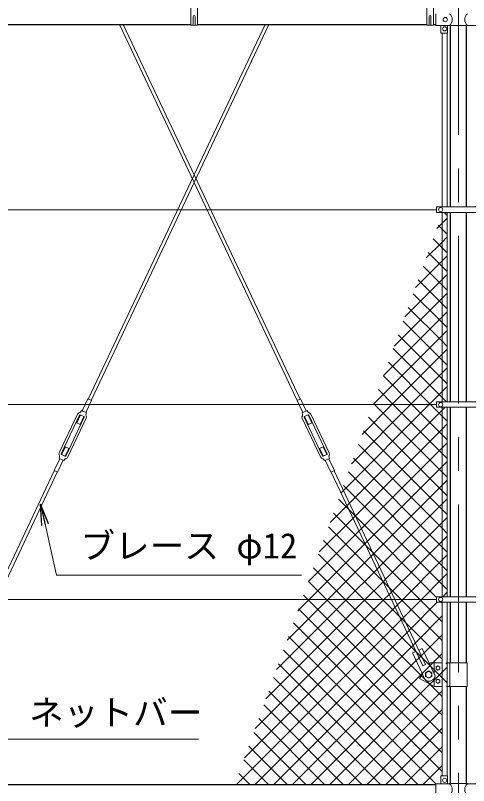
# Model space of a CAD drawing. Units: millimetres, scale not verified. Extents: x -8399 to 8401, y -5940 to 5940.
# Drawn here: x -6070 to -4355, y -1971 to 941 of the extents above; entities that cross this region are included whole.
import ezdxf
from ezdxf.enums import TextEntityAlignment as Align

# ---------------------------------------------------------------- set-up
doc = ezdxf.new("R2010")
doc.units = ezdxf.units.MM
doc.header["$LTSCALE"] = 20
doc.linetypes.add('USER1', pattern=[50.8, 31.75, -6.35, 6.35, -6.35])
for name, color, linetype, lineweight in [('0-1_D-STR1', 1, 'Continuous', 25), ('0-4_D-BMK', 2, 'USER1', 13), ('0-8_D-STR3', 3, 'Continuous', 13), ('0-9_D-STR-TXT', 7, 'Continuous', 13), ('0-D_D-STR2', 7, 'Continuous', 13)]:
    doc.layers.add(name, color=color, linetype=linetype, lineweight=lineweight)
doc.layers.add('0-6_0', color=7, linetype='Continuous')
doc.styles.add('ＭＳ ゴシック', font='')
doc.styles.get('ＭＳ ゴシック').set_extended_font_data('MS Gothic')

# ---------------------------------------------------------------- blocks, each defined once
blk = doc.blocks.new('_Open')
at = {"layer": '0-6_0'}
blk.add_line((-20, 3.333), (0, 0), dxfattribs=at)
blk.add_lwpolyline([(-20, -3.333), (0, 0), (-20, 0)], dxfattribs=at)

msp = doc.modelspace()

# ---------------------------------------------------------------- linework, layer by layer
at = {"layer": '0-1_D-STR1'}
for p, q in [((-6273.42, 906.36), (-5405.92, 906.36)), ((-5380.92, 906.36), (-4513.42, 906.36)), ((-4488.42, 906.36), (-4478.42, 906.36)), ((-4423.67, 216.76), (-4423.67, 902.86)), ((-4363.17, 216.76), (-4363.17, 902.86)), ((-4423.67, -520.24), (-4423.67, 196.16)), ((-4363.17, -520.24), (-4363.17, 196.16)), ((-4423.67, -1257.24), (-4423.67, -540.84)), ((-4363.17, -1257.24), (-4363.17, -540.84)), ((-4423.67, -1506.84), (-4423.67, -1277.84)), ((-4363.17, -1506.84), (-4363.17, -1277.84)), ((-4423.67, -1963.94), (-4423.67, -1596.84)), ((-4363.17, -1963.94), (-4363.17, -1596.84)), ((-6308.42, -1967.44), (-4478.42, -1967.44))]:
    msp.add_line(p, q, dxfattribs=at)
at = {"layer": '0-4_D-BMK'}
msp.add_line((-4393.42, 3156.16), (-4393.42, -2805.54), dxfattribs=at)
at = {"layer": '0-8_D-STR3'}
for p, q in [((-5396.92, 904.57), (-5396.92, 937.46)), ((-5389.92, 904.57), (-5389.92, 937.46)), ((-4504.42, 904.57), (-4504.42, 937.46)), ((-4497.42, 904.57), (-4497.42, 937.46)), ((-4478.42, 947.36), (-4478.42, 903.36)), ((-5124.43, 906.36), (-5794.46, -509.76)), ((-5111.16, 906.36), (-5783.61, -514.89)), ((-5675.69, 906.36), (-5003.24, -514.89)), ((-5662.41, 906.36), (-4992.39, -509.76)), ((-4478.42, 903.36), (-4427.22, 903.36)), ((-4460.42, 903.36), (-4460.42, 875.36)), ((-4435.42, 903.36), (-4435.42, 875.36)), ((-4427.22, 902.86), (-4428.22, 903.36)), ((-4359.62, 902.86), (-4358.62, 903.36)), ((-4359.62, 903.36), (-4308.42, 903.36)), ((-4435.92, 216.76), (-4435.92, 874.03)), ((-4427.22, 902.86), (-4359.62, 902.86)), ((-4437.42, 873.36), (-4458.42, 873.36)), ((-4454.92, 216.76), (-4454.92, 873.36)), ((-4475.92, 206.46), (-6311.42, 206.46)), ((-4475.92, 216.76), (-4310.92, 216.76)), ((-4475.92, 216.76), (-4475.92, 196.16)), ((-4475.92, 196.16), (-4310.92, 196.16)), ((-4454.92, -520.24), (-4454.92, 196.16)), ((-4435.92, -520.24), (-4435.92, 196.16)), ((-5795.45, -509.29), (-5816.84, -554.48)), ((-5782.62, -515.36), (-5804, -560.56)), ((-5782.62, -515.36), (-5795.45, -509.29)), ((-5004.23, -515.36), (-4991.39, -509.29)), ((-5004.23, -515.36), (-4982.85, -560.56)), ((-4991.39, -509.29), (-4970.01, -554.48)), ((-4475.92, -520.24), (-4310.92, -520.24)), ((-4475.92, -520.24), (-4475.92, -540.84)), ((-4475.92, -530.54), (-6311.42, -530.54)), ((-5819.46, -553.24), (-5824.3, -559.58)), ((-5801.38, -561.8), (-5819.46, -553.24)), ((-4985.47, -561.8), (-4967.39, -553.24)), ((-4967.39, -553.24), (-4962.54, -559.58)), ((-4475.92, -540.84), (-4310.92, -540.84)), ((-4454.92, -1257.24), (-4454.92, -540.84)), ((-4435.92, -1257.24), (-4435.92, -540.84)), ((-5834.81, -567), (-5904.1, -713.43)), ((-5827.13, -570.63), (-5896.42, -717.07)), ((-5809.96, -578.76), (-5879.24, -725.19)), ((-5802.27, -582.39), (-5871.56, -728.83)), ((-5824.11, -569.85), (-5838.22, -599.68)), ((-5811.27, -575.92), (-5825.38, -605.75)), ((-5810.91, -576.1), (-5824.47, -569.68)), ((-5801.38, -561.8), (-5803.2, -569.56)), ((-4985.47, -561.8), (-4983.64, -569.56)), ((-4984.57, -582.39), (-4915.29, -728.83)), ((-4976.89, -578.76), (-4907.6, -725.19)), ((-4975.94, -576.1), (-4962.38, -569.68)), ((-4975.58, -575.92), (-4961.46, -605.75)), ((-4962.74, -569.85), (-4948.63, -599.68)), ((-4959.71, -570.63), (-4890.43, -717.07)), ((-4952.03, -567), (-4882.75, -713.43)), ((-5825.38, -605.75), (-5838.22, -599.68)), ((-4961.46, -605.75), (-4948.63, -599.68)), ((-5895.1, -719.9), (-5880.99, -690.07)), ((-5882.27, -725.98), (-5868.15, -696.15)), ((-5868.15, -696.15), (-5880.99, -690.07)), ((-4918.69, -696.15), (-4905.86, -690.07)), ((-4904.58, -725.98), (-4918.69, -696.15)), ((-4891.74, -719.9), (-4905.86, -690.07)), ((-5881.9, -726.15), (-5895.46, -719.73)), ((-4904.94, -726.15), (-4891.38, -719.73)), ((-5923.76, -780.47), (-5902.37, -735.27)), ((-5910.92, -786.54), (-5889.54, -741.34)), ((-5886.92, -742.58), (-5882.07, -736.25)), ((-4899.93, -742.58), (-4904.78, -736.25)), ((-4875.92, -786.54), (-4897.31, -741.34)), ((-4863.09, -780.47), (-4884.47, -735.27)), ((-5922.76, -780.94), (-6269.19, -1513.12)), ((-5911.92, -786.07), (-6258.34, -1518.25)), ((-5910.92, -786.54), (-5923.76, -780.47)), ((-4875.92, -786.54), (-4863.09, -780.47)), ((-4874.93, -786.07), (-4528.5, -1518.25)), ((-4864.08, -780.94), (-4517.66, -1513.12)), ((-4475.92, -1267.54), (-6311.42, -1267.54)), ((-4475.92, -1257.24), (-4310.92, -1257.24)), ((-4475.92, -1257.24), (-4475.92, -1277.84)), ((-4475.92, -1277.84), (-4310.92, -1277.84)), ((-4454.92, -1934.44), (-4454.92, -1277.84)), ((-4435.92, -1935.12), (-4435.92, -1277.84)), ((-4543.32, -1458.88), (-4530.66, -1452.89)), ((-4481.48, -1556.85), (-4530.66, -1452.89)), ((-4566.82, -1470), (-4554.17, -1464.01)), ((-4517.64, -1573.95), (-4566.82, -1470)), ((-4528.5, -1518.25), (-4517.66, -1513.12)), ((-4500.97, -1506.84), (-4503.41, -1510.5)), ((-4454.92, -1506.84), (-4500.97, -1506.84)), ((-4485.97, -1506.84), (-4485.97, -1547.35)), ((-4360.87, -1506.84), (-4435.92, -1506.84)), ((-4425.97, -1506.84), (-4425.97, -1596.84)), ((-4360.87, -1506.84), (-4360.87, -1596.84)), ((-4485.97, -1566.84), (-4485.97, -1596.84)), ((-4485.97, -1596.84), (-4454.92, -1596.84)), ((-4435.92, -1596.84), (-4360.87, -1596.84)), ((-4460.42, -1964.44), (-4460.42, -1936.44)), ((-4437.42, -1934.44), (-4458.42, -1934.44)), ((-4435.42, -1964.44), (-4435.42, -1936.44)), ((-4478.42, -1964.44), (-4427.22, -1964.44)), ((-4478.42, -2008.44), (-4478.42, -1964.44)), ((-4427.22, -1963.94), (-4428.22, -1964.44)), ((-4427.22, -1963.94), (-4359.62, -1963.94)), ((-4359.62, -1963.94), (-4358.62, -1964.44)), ((-4359.62, -1964.44), (-4308.42, -1964.44))]:
    msp.add_line(p, q, dxfattribs=at)
for points in [[(-5396.92, 993.83), (-5405.92, 993.83), (-5405.92, 904.57), (-5396.92, 904.57)], [(-5389.92, 904.57), (-5380.92, 904.57), (-5380.92, 993.83)], [(-4504.42, 993.83), (-4513.42, 993.83), (-4513.42, 904.57), (-4504.42, 904.57)], [(-4497.42, 904.57), (-4488.42, 904.57), (-4488.42, 993.83)], [(-5886.92, -742.58), (-5904.99, -734.03), (-5903.17, -726.26)], [(-4899.93, -742.58), (-4881.85, -734.03), (-4883.68, -726.26)], [(-4529.29, -1549.32), (-4540.97, -1566.84), (-4485.97, -1596.84)]]:
    msp.add_lwpolyline(points, dxfattribs=at)
for points in [[(-4505.97, -1537.98), (-4493.97, -1544.91), (-4493.97, -1558.77), (-4505.97, -1565.7), (-4517.97, -1558.77), (-4517.97, -1544.91)], [(-4470.97, -1518.74), (-4463.96, -1522.79), (-4463.96, -1530.89), (-4470.97, -1534.94), (-4477.99, -1530.89), (-4477.99, -1522.79)], [(-4470.97, -1584.94), (-4463.96, -1580.89), (-4463.96, -1572.79), (-4470.97, -1568.74), (-4477.99, -1572.79), (-4477.99, -1580.89)]]:
    msp.add_lwpolyline(points, close=True, dxfattribs=at)
for centre, radius in [((-4443.42, 925.36), 8), ((-4445.42, 890.36), 8), ((-4460.92, 206.46), 8), ((-4460.92, -530.54), 8), ((-4460.92, -1267.54), 8), ((-4505.97, -1551.84), 11.5), ((-4470.97, -1526.84), 7.03), ((-4470.97, -1576.84), 7.03), ((-4445.42, -1951.44), 8)]:
    msp.add_circle(centre, radius, dxfattribs=at)
for centre, radius, start, end in [((-5393.42, 937.46), 3.5, 0, 180), ((-4500.92, 937.46), 3.5, 0, 180), ((-4445.81, 925.36), 28.8, 310.19176, 49.80824), ((-4341.04, 925.36), 28.8, 130.19176, 229.80824), ((-5393.42, 910.19), 6.62, 238.10921, 301.89079), ((-4500.92, 910.19), 6.62, 238.10921, 301.89079), ((-4458.42, 875.36), 2, 180, 270), ((-4437.42, 875.36), 2, 270, 0), ((-5825.32, -571.49), 10.5, 98.56027, 154.67916), ((-5825.32, -571.49), 2, 64.67916, 154.67916), ((-5827.48, -557.15), 4, 278.56027, 322.5799), ((-5811.76, -577.9), 2, 334.67916, 64.67916), ((-5799.31, -570.48), 4, 166.77841, 210.79804), ((-5811.76, -577.9), 10.5, 334.67916, 30.79804), ((-4975.08, -577.9), 10.5, 149.20196, 205.32084), ((-4987.54, -570.48), 4, 329.20196, 13.22159), ((-4975.08, -577.9), 2, 115.32084, 205.32084), ((-4959.36, -557.15), 4, 217.4201, 261.43973), ((-4961.52, -571.49), 2, 25.32084, 115.32084), ((-4961.52, -571.49), 10.5, 25.32084, 81.43973), ((-5894.61, -717.92), 10.5, 154.67916, 210.79804), ((-5907.06, -725.35), 4, 346.77841, 30.79804), ((-5894.61, -717.92), 2, 154.67916, 244.67916), ((-5881.05, -724.34), 2, 244.67916, 334.67916), ((-4905.8, -724.34), 2, 205.32084, 295.32084), ((-4892.24, -717.92), 2, 295.32084, 25.32084), ((-4879.78, -725.35), 4, 149.20196, 193.22159), ((-4892.24, -717.92), 10.5, 329.20196, 25.32084), ((-5878.89, -738.68), 4, 98.56027, 142.5799), ((-5881.05, -724.34), 10.5, 278.56027, 334.67916), ((-4905.8, -724.34), 10.5, 205.32084, 261.43973), ((-4907.95, -738.68), 4, 37.4201, 81.43973), ((-4505.97, -1551.84), 25, 242.19074, 348.45095), ((-4458.42, -1936.44), 2, 90, 180), ((-4437.42, -1936.44), 2, 0, 90), ((-4445.81, -1986.44), 28.8, 310.19176, 49.80824), ((-4341.04, -1986.44), 28.8, 130.19176, 229.80824)]:
    msp.add_arc(centre, radius, start, end, dxfattribs=at)
at = {"layer": '0-9_D-STR-TXT'}
msp.add_line((-5377.23, -1796.32), (-6338.67, -1796.32), dxfattribs=at)
msp.add_lwpolyline([(-4987.25, -1176.32), (-5914.48, -1176.32), (-5974.36, -908.72)], dxfattribs=at)
at = {"layer": '0-D_D-STR2'}
for p, q in [((-4435.92, 184.57), (-4447.51, 196.16)), ((-4474.84, 134.94), (-4454.92, 154.86)), ((-4454.92, 132.86), (-4470.08, 148.02)), ((-4454.92, 154.86), (-4435.92, 173.86)), ((-4435.92, 113.86), (-4454.92, 132.86)), ((-4454.92, 62.15), (-4488.95, 96.18)), ((-4454.92, 84.15), (-4435.92, 103.15)), ((-4515.31, 23.76), (-4454.92, 84.15)), ((-4435.92, 43.15), (-4454.92, 62.15)), ((-4454.92, -8.56), (-4507.82, 44.34)), ((-4454.92, 13.44), (-4435.92, 32.44)), ((-4555.77, -87.41), (-4454.92, 13.44)), ((-4454.92, -79.27), (-4526.69, -7.51)), ((-4435.92, -27.56), (-4454.92, -8.56)), ((-4596.24, -198.59), (-4454.92, -57.27)), ((-4454.92, -57.27), (-4435.92, -38.27)), ((-4454.92, -149.99), (-4545.56, -59.35)), ((-4435.92, -98.27), (-4454.92, -79.27)), ((-4454.92, -220.7), (-4564.43, -111.19)), ((-4454.92, -127.98), (-4435.92, -108.98)), ((-4636.7, -309.76), (-4454.92, -127.98)), ((-4454.92, -291.41), (-4583.3, -163.03)), ((-4435.92, -168.99), (-4454.92, -149.99)), ((-4677.17, -420.94), (-4454.92, -198.69)), ((-4454.92, -198.69), (-4435.92, -179.69)), ((-4454.92, -362.12), (-4602.17, -214.87)), ((-4435.92, -239.7), (-4454.92, -220.7)), ((-4454.92, -269.4), (-4435.92, -250.4)), ((-4716.06, -530.54), (-4454.92, -269.4)), ((-4454.92, -432.83), (-4621.03, -266.72)), ((-4435.92, -310.41), (-4454.92, -291.41)), ((-4645.35, -530.54), (-4454.92, -340.11)), ((-4454.92, -340.11), (-4435.92, -321.11)), ((-4498.63, -530.54), (-4658.77, -370.4)), ((-4435.92, -381.12), (-4454.92, -362.12)), ((-4454.92, -410.82), (-4435.92, -391.82)), ((-4569.34, -530.54), (-4677.64, -422.24)), ((-4574.64, -530.54), (-4454.92, -410.82)), ((-4435.92, -451.83), (-4454.92, -432.83)), ((-4640.05, -530.54), (-4696.51, -474.08)), ((-4798.56, -754.46), (-4574.64, -530.54)), ((-4758.1, -643.29), (-4645.35, -530.54)), ((-4717.63, -532.11), (-4716.06, -530.54)), ((-4710.76, -530.54), (-4715.38, -525.92)), ((-4454.92, -786.38), (-4710.76, -530.54)), ((-4454.92, -715.67), (-4640.05, -530.54)), ((-4454.92, -644.96), (-4569.34, -530.54)), ((-4454.92, -574.25), (-4498.63, -530.54)), ((-4454.92, -857.09), (-4734.25, -577.77)), ((-4435.92, -593.25), (-4454.92, -574.25)), ((-4454.92, -622.96), (-4435.92, -603.96)), ((-4783.41, -951.44), (-4454.92, -622.96)), ((-4454.92, -927.8), (-4753.12, -629.61)), ((-4435.92, -663.96), (-4454.92, -644.96)), ((-4454.92, -998.51), (-4771.99, -681.45)), ((-4760.7, -999.44), (-4454.92, -693.67)), ((-4454.92, -693.67), (-4435.92, -674.67)), ((-4435.92, -734.67), (-4454.92, -715.67)), ((-4454.92, -1069.22), (-4790.85, -733.29)), ((-4454.92, -764.38), (-4435.92, -745.38)), ((-4454.92, -1139.93), (-4809.72, -785.13)), ((-4737.99, -1047.44), (-4454.92, -764.38)), ((-4435.92, -805.38), (-4454.92, -786.38)), ((-4454.92, -1210.65), (-4828.59, -836.98)), ((-4715.28, -1095.44), (-4454.92, -835.09)), ((-4454.92, -835.09), (-4435.92, -816.09)), ((-4435.92, -876.09), (-4454.92, -857.09)), ((-4454.92, -905.8), (-4435.92, -886.8)), ((-4692.57, -1143.44), (-4454.92, -905.8)), ((-4435.92, -946.8), (-4454.92, -927.8)), ((-4919.95, -1087.99), (-4792.42, -960.45)), ((-4743.82, -1063.17), (-4866.33, -940.66)), ((-4792.42, -960.45), (-4783.41, -951.44)), ((-4454.92, -976.51), (-4435.92, -957.51)), ((-4669.86, -1191.44), (-4454.92, -976.51)), ((-4960.42, -1199.16), (-4769.71, -1008.45)), ((-4680.32, -1197.38), (-4885.2, -992.5)), ((-4769.71, -1008.45), (-4760.7, -999.44)), ((-4435.92, -1017.51), (-4454.92, -998.51)), ((-4747, -1056.45), (-4737.99, -1047.44)), ((-4647.14, -1239.44), (-4454.92, -1047.22)), ((-4454.92, -1047.22), (-4435.92, -1028.22)), ((-4958.09, -1267.54), (-4747, -1056.45)), ((-4718.63, -1088.36), (-4743.82, -1063.17)), ((-4435.92, -1088.22), (-4454.92, -1069.22)), ((-4887.38, -1267.54), (-4724.29, -1104.45)), ((-4724.29, -1104.45), (-4715.28, -1095.44)), ((-4539.45, -1267.54), (-4718.63, -1088.36)), ((-4816.67, -1267.54), (-4701.58, -1152.45)), ((-4701.58, -1152.45), (-4692.57, -1143.44)), ((-4435.92, -1158.93), (-4454.92, -1139.93)), ((-4678.87, -1200.45), (-4669.86, -1191.44)), ((-4893, -1267.54), (-4960.67, -1199.87)), ((-4745.96, -1267.54), (-4678.87, -1200.45)), ((-4655.12, -1222.58), (-4680.32, -1197.38)), ((-4610.16, -1267.54), (-4655.12, -1222.58)), ((-4435.92, -1229.65), (-4454.92, -1210.65)), ((-4963.71, -1267.54), (-4979.54, -1251.71)), ((-4675.25, -1267.54), (-4656.16, -1248.45)), ((-4656.16, -1248.45), (-4647.14, -1239.44)), ((-4452.81, -1257.24), (-4435.92, -1240.35)), ((-5162.74, -1755.04), (-4675.25, -1267.54)), ((-5122.28, -1643.86), (-4745.96, -1267.54)), ((-5081.81, -1532.69), (-4816.67, -1267.54)), ((-5041.35, -1421.51), (-4887.38, -1267.54)), ((-5000.88, -1310.34), (-4958.09, -1267.54)), ((-4454.92, -1776.33), (-4963.71, -1267.54)), ((-4454.92, -1705.62), (-4893, -1267.54)), ((-4454.92, -1422.78), (-4610.16, -1267.54)), ((-4454.92, -1352.07), (-4539.45, -1267.54)), ((-4454.92, -1281.36), (-4458.44, -1277.84)), ((-4454.92, -1847.04), (-4998.41, -1303.55)), ((-4454.92, -1917.75), (-5017.28, -1355.39)), ((-4478.42, -1964.96), (-5036.15, -1407.24)), ((-4546.65, -1967.44), (-5055.02, -1459.08)), ((-4617.36, -1967.44), (-5073.89, -1510.92)), ((-4435.92, -1512.49), (-4441.57, -1506.84)), ((-4688.07, -1967.44), (-5092.76, -1562.76)), ((-4438.86, -1596.84), (-4435.92, -1593.91)), ((-4758.78, -1967.44), (-5111.63, -1614.6)), ((-4809.46, -1967.44), (-4454.92, -1612.91)), ((-4829.5, -1967.44), (-5130.49, -1666.44)), ((-4738.75, -1967.44), (-4454.92, -1683.62)), ((-4900.21, -1967.44), (-5149.36, -1718.29)), ((-4970.92, -1967.44), (-5168.23, -1770.13)), ((-4668.04, -1967.44), (-4454.92, -1754.33)), ((-5041.63, -1967.44), (-5187.1, -1821.97)), ((-4597.33, -1967.44), (-4454.92, -1825.04)), ((-5112.34, -1967.44), (-5205.97, -1873.81)), ((-4526.62, -1967.44), (-4454.92, -1895.75)), ((-5183.05, -1967.44), (-5224.84, -1925.65))]:
    msp.add_line(p, q, dxfattribs=at)
for points in [[(-4438.22, -520.24), (-4454.92, -503.54), (-4639.9, -318.56)], [(-4839.02, -865.64), (-4837.84, -864.45), (-4828.83, -855.44), (-4503.93, -530.54), (-4454.92, -481.54), (-4435.92, -462.54)], [(-4879.49, -976.81), (-4815.13, -912.45), (-4806.12, -903.44), (-4454.92, -552.25), (-4443.52, -540.84)], [(-4475.92, -1260.36), (-4782.13, -954.15), (-4807.33, -928.95), (-4847.46, -888.82)], [(-4454.92, -1493.49), (-4591.62, -1356.79), (-4616.82, -1331.59), (-4680.87, -1267.54), (-4904.07, -1044.34)], [(-5203.2, -1866.21), (-4633.45, -1296.45), (-4624.43, -1287.44), (-4604.53, -1267.54), (-4454.92, -1117.93), (-4435.92, -1098.93)], [(-4435.92, -1583.2), (-4485.97, -1533.15), (-4498.72, -1520.4), (-4528.12, -1491), (-4553.32, -1465.8), (-4554.8, -1464.32), (-4751.58, -1267.54), (-4922.94, -1096.18)], [(-4514.64, -1575.2), (-4519.21, -1570.62), (-4533.78, -1556.05), (-4822.29, -1267.54), (-4941.81, -1148.03)], [(-5233.72, -1967.44), (-4610.73, -1344.45), (-4601.72, -1335.44), (-4533.82, -1267.54), (-4454.92, -1188.64), (-4435.92, -1169.64)], [(-5163.01, -1967.44), (-4588.02, -1392.45), (-4579.01, -1383.44), (-4473.41, -1277.84)], [(-5092.3, -1967.44), (-4565.31, -1440.45), (-4556.3, -1431.44), (-4454.92, -1330.06)], [(-5021.59, -1967.44), (-4553.12, -1498.97), (-4542.6, -1488.45), (-4533.59, -1479.44), (-4523.08, -1468.93), (-4454.92, -1400.77)], [(-4950.88, -1967.44), (-4530.4, -1546.97), (-4500.37, -1516.93), (-4454.92, -1471.48)], [(-4880.17, -1967.44), (-4501.24, -1588.51), (-4485.97, -1573.25), (-4435.92, -1523.2)], [(-4454.92, -1634.91), (-4501.41, -1588.42), (-4514.61, -1575.22)]]:
    msp.add_lwpolyline(points, dxfattribs=at)

# ---------------------------------------------------------------- block references
at = {"layer": '0-9_D-STR-TXT', "xscale": 4, "yscale": 4, "rotation": 102.61465}
msp.add_blockref('_Open', (-5974.8, -906.77), dxfattribs=at)

# ---------------------------------------------------------------- texts
at = {"layer": '0-9_D-STR-TXT', "style": 'ＭＳ ゴシック'}
for s, p in [('ブレース φ12', (-5824.3, -1141.5)), ('ネットバー', (-6018.35, -1772.42))]:
    msp.add_text(s, height=96.19, dxfattribs=at).set_placement(p, align=Align.BOTTOM_LEFT)

doc.saveas('drawing.dxf')
